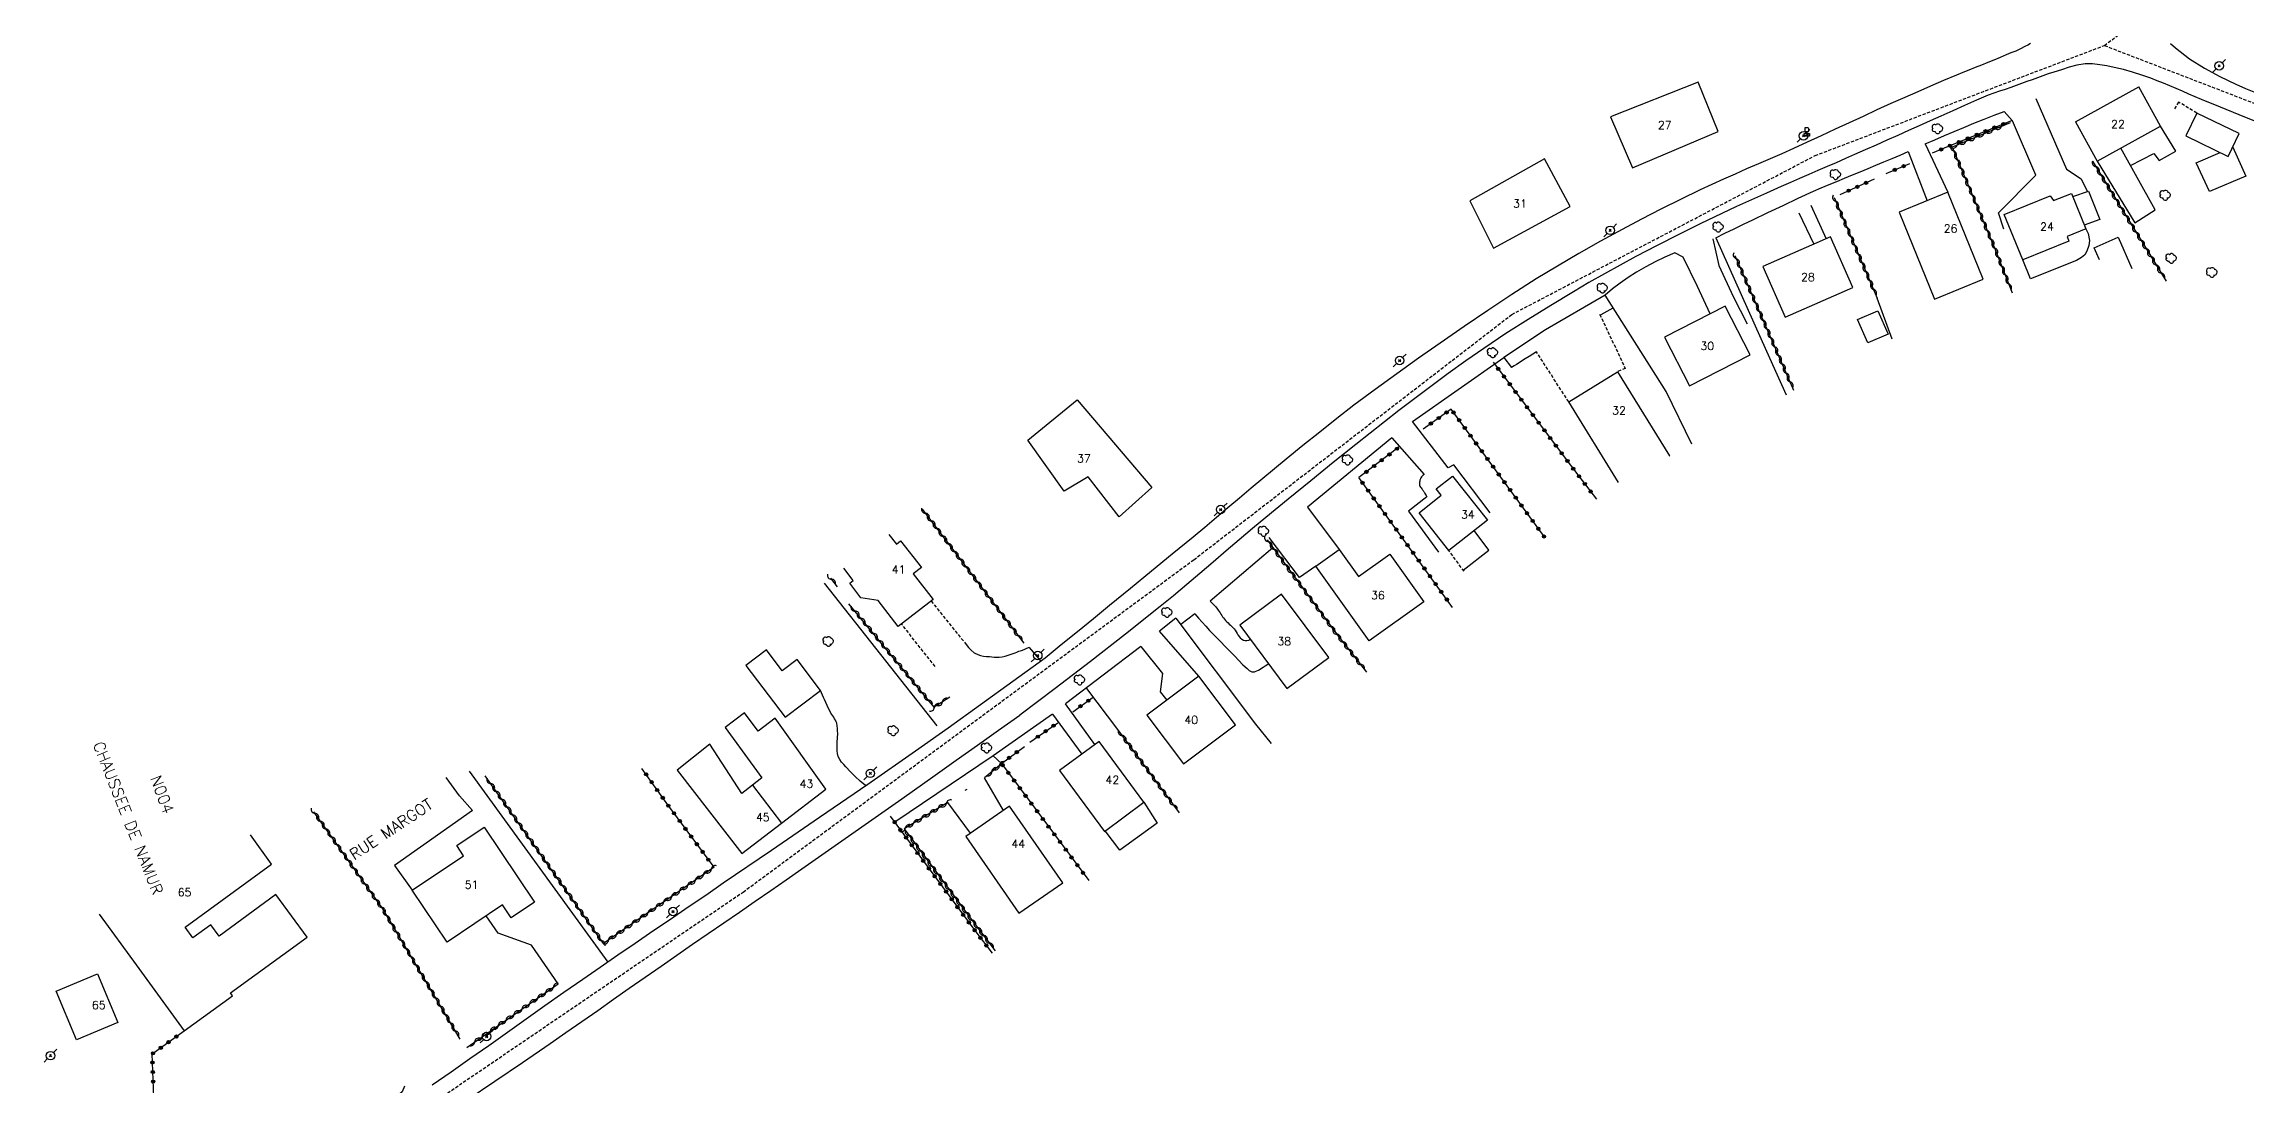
# Model space of a CAD drawing. Header units: millimetres. Extents: x 170000 to 171000, y 147000 to 147937.
# Drawn here: x 169999.6 to 170343.7, y 147277.5 to 147440.2 of the extents above; entities that cross this region are included whole.
import ezdxf
from ezdxf.enums import TextEntityAlignment as Align

# ---------------------------------------------------------------- set-up
doc = ezdxf.new("R2010")
doc.units = ezdxf.units.MM
doc.linetypes.add('DASHED', pattern=[0.75, 0.5, -0.25])
doc.layers.get('0').update_dxf_attribs({"linetype": 'CONTINUOUS'})
for name, color, linetype in [('w0001', 6, 'DASHED'), ('w0008', 7, 'CONTINUOUS'), ('w0014', 7, 'CONTINUOUS'), ('W0017', 7, 'CONTINUOUS'), ('W0101', 7, 'CONTINUOUS'), ('W0104', 1, 'CONTINUOUS'), ('w0112', 1, 'DASHED'), ('W0300', 7, 'CONTINUOUS'), ('w0310', 3, 'CONTINUOUS'), ('w0323', 7, 'CONTINUOUS'), ('W0330', 7, 'CONTINUOUS'), ('W0438', 7, 'CONTINUOUS'), ('W0473', 7, 'CONTINUOUS'), ('w0989', 7, 'CONTINUOUS'), ('W0990', 7, 'CONTINUOUS'), ('w0991', 7, 'CONTINUOUS'), ('w1102', 7, 'CONTINUOUS')]:
    doc.layers.add(name, color=color, linetype=linetype)
doc.styles.get("Standard").update_dxf_attribs({"font": 'romans.shx', "width": 0.85})

# ---------------------------------------------------------------- blocks, each defined once
blk = doc.blocks.new('T300')
for p, q in [((-0.8, 0.51), (-0.86, 0.34)), ((-0.86, 0.34), (-0.86, 0.17)), ((-0.86, 0.17), (-0.74, 0.06)), ((-0.69, 0.63), (-0.8, 0.51)), ((-0.8, -0.06), (-0.74, 0.06)), ((-0.74, 0.06), (-0.69, 0.11)), ((-0.57, 0.69), (-0.69, 0.63)), ((-0.46, 0.69), (-0.57, 0.69)), ((-0.29, 0.63), (-0.46, 0.69)), ((-0.29, 0.63), (-0.17, 0.74)), ((-0.23, 0.57), (-0.29, 0.63)), ((-0.17, 0.74), (-0.06, 0.8)), ((-0.06, 0.8), (0.06, 0.8)), ((0.06, 0.8), (0.23, 0.74)), ((0.23, 0.74), (0.34, 0.63)), ((0.34, 0.63), (0.4, 0.51)), ((0.46, 0.46), (0.34, 0.46)), ((0.4, 0.51), (0.4, 0.46)), ((0.57, 0.4), (0.46, 0.46)), ((0.57, 0.4), (0.69, 0.29)), ((0.69, 0.29), (0.74, 0.17)), ((0.74, 0.06), (0.69, -0.17)), ((0.74, 0.17), (0.74, 0.06)), ((-0.8, -0.17), (-0.8, -0.06)), ((-0.8, -0.23), (-0.8, -0.17)), ((-0.74, -0.34), (-0.8, -0.23)), ((-0.69, -0.4), (-0.74, -0.34)), ((-0.51, -0.46), (-0.69, -0.4)), ((-0.4, -0.46), (-0.51, -0.46)), ((-0.4, -0.46), (-0.34, -0.46)), ((-0.34, -0.46), (-0.34, -0.4)), ((-0.34, -0.51), (-0.34, -0.46)), ((-0.29, -0.63), (-0.34, -0.51)), ((-0.17, -0.74), (-0.29, -0.63)), ((-0.06, -0.8), (-0.17, -0.74)), ((0.06, -0.8), (-0.06, -0.8)), ((0.17, -0.74), (0.06, -0.8)), ((0.23, -0.69), (0.17, -0.74)), ((0.29, -0.46), (0.23, -0.46)), ((0.29, -0.63), (0.23, -0.69)), ((0.46, -0.4), (0.29, -0.46)), ((0.34, -0.51), (0.29, -0.63)), ((0.34, -0.51), (0.34, -0.46)), ((0.57, -0.34), (0.46, -0.4)), ((0.63, -0.29), (0.57, -0.34)), ((0.69, -0.17), (0.63, -0.29))]:
    blk.add_line(p, q)
blk = doc.blocks.new('T438')
for p, q in [((-0.4, 0.2), (0.4, 0.2)), ((-0.4, -0.2), (-0.4, 0.2)), ((0.15, 1.1), (-0.3, 1.1)), ((-0.3, 1.1), (-0.3, 0.5)), ((-0.3, 0.5), (0.15, 0.5)), ((0.3, 0.65), (0.3, 0.95)), ((0.4, 0.2), (0.4, -0.2))]:
    blk.add_line(p, q)
at = {"flags": 128}
for points in [[(-0.4, -0.2), (0.4, 0.2)], [(0.4, -0.2), (-0.4, -0.2)]]:
    blk.add_lwpolyline(points, dxfattribs=at)
for centre, major_axis, start_param, end_param in [((0.15, 0.95), (0.106, -0.106), 0.785398, 2.356194), ((0.15, 0.65), (0.106, 0.106), 3.926991, 5.497787)]:
    blk.add_ellipse(centre, major_axis=major_axis, ratio=1, start_param=start_param, end_param=end_param)
blk = doc.blocks.new('T473')
for p, q in [((-0.166667, 0.166667), (0.166667, -0.166667)), ((-0.166667, -0.166667), (0.166667, 0.166667)), ((0.500001, 0.500001), (1.000002, 1.000002)), ((-1.000002, -1.000002), (-0.500001, -0.500001))]:
    blk.add_line(p, q)
blk.add_ellipse((0, 0), major_axis=(0.471405, 0.471405), ratio=1, start_param=5.4977871438, end_param=11.780972451)
blk = doc.blocks.new('t323o')
at = {"color": 0, "linetype": 'Continuous'}
for radius in [0.25, 0.15]:
    blk.add_circle((0, 0), radius, dxfattribs=at)
blk = doc.blocks.new('t310o')
at = {"color": 0, "linetype": 'Continuous'}
for centre, start, end in [((-0.5, 0.38), 216.8699, 323.1304), ((0.5, -0.37), 36.8699, 143.1303)]:
    blk.add_arc(centre, 0.625, start, end, dxfattribs=at)

msp = doc.modelspace()

# ---------------------------------------------------------------- linework, layer by layer
at = {"layer": 'w0001'}
for points in [[(170321.56, 147439.93), (170349.76, 147461.49), (170386.15, 147485.33), (170406.84, 147499.54), (170437.46, 147520.27), (170500, 147563.85), (170567.62, 147610.35), (170624.22, 147644.62), (170676.1, 147671)], [(170016.14, 147245.49), (170039.09, 147260.22), (170108.86, 147307.66), (170179.28, 147359.59), (170228.97, 147397.91), (170276.36, 147422.73), (170321.56, 147439.93)], [(170321.56, 147439.93), (170359.85, 147425.17), (170393.85, 147420.28), (170416.12, 147416.99), (170473.35, 147402.48), (170512.42, 147394.08), (170548.78, 147365.91), (170577.81, 147328.79)]]:
    msp.add_lwpolyline(points, dxfattribs=at)
at = {"layer": 'w0008'}
for points in [[(170310.03, 147440.26), (170309.59, 147440), (170309.15, 147439.75), (170308.44, 147439.39), (170307.7, 147439.07), (170306.96, 147438.77), (170306.22, 147438.46), (170305.26, 147438.06), (170304.29, 147437.66), (170303.32, 147437.26), (170302.34, 147436.87), (170301.37, 147436.48), (170300.4, 147436.09), (170299.43, 147435.69), (170298.46, 147435.29), (170296.43, 147434.44), (170294.41, 147433.58), (170292.4, 147432.71), (170290.38, 147431.83), (170288.2, 147430.85), (170286.02, 147429.86), (170283.84, 147428.86), (170281.66, 147427.85), (170279.49, 147426.84), (170277.32, 147425.83), (170275.14, 147424.83), (170272.96, 147423.84), (170271.14, 147423.02), (170269.32, 147422.23), (170267.49, 147421.43), (170265.66, 147420.64), (170263.84, 147419.85), (170262.02, 147419.04), (170260.21, 147418.22), (170258.4, 147417.38), (170255.32, 147415.89), (170252.26, 147414.37), (170249.22, 147412.81), (170246.2, 147411.2), (170242.8, 147409.34), (170239.43, 147407.43), (170236.09, 147405.47), (170232.78, 147403.46), (170228.98, 147401.04), (170225.22, 147398.54), (170221.5, 147396.01), (170217.79, 147393.44), (170214.39, 147391.06), (170211, 147388.64), (170207.63, 147386.2), (170204.3, 147383.71), (170201.62, 147381.64), (170198.97, 147379.54), (170196.33, 147377.42), (170193.71, 147375.28), (170191.88, 147373.78), (170190.06, 147372.27), (170188.24, 147370.74), (170186.43, 147369.22), (170184.62, 147367.69), (170182.81, 147366.16), (170181, 147364.64), (170179.18, 147363.12), (170175.92, 147360.44), (170172.65, 147357.77), (170169.38, 147355.1), (170166.11, 147352.43), (170163.6, 147350.37), (170161.08, 147348.32), (170158.57, 147346.26), (170156.05, 147344.21)], [(170331.89, 147440.25), (170332.66, 147439.55), (170334.83, 147437.84), (170337.18, 147436.39), (170339.61, 147435.1), (170342.07, 147433.9), (170343.59, 147433.21), (170345.15, 147432.58)], [(170345.56, 147427.92), (170342.61, 147429.09), (170339.68, 147430.3), (170336.74, 147431.5), (170335.75, 147431.91), (170334.76, 147432.34), (170333.78, 147432.77), (170332.79, 147433.2), (170331.8, 147433.62), (170330.81, 147434.04), (170329.81, 147434.43), (170328.8, 147434.81), (170327.39, 147435.29), (170325.97, 147435.75), (170324.53, 147436.16), (170323.07, 147436.5), (170321.96, 147436.73), (170320.83, 147436.93), (170319.69, 147437.06), (170318.53, 147437.05), (170317.27, 147436.87), (170316.04, 147436.55), (170314.83, 147436.15), (170313.64, 147435.77), (170312.79, 147435.49), (170311.95, 147435.2), (170311.12, 147434.9), (170310.29, 147434.59), (170309.46, 147434.28), (170308.63, 147433.97), (170307.79, 147433.67), (170306.96, 147433.37), (170306.07, 147433.07), (170305.18, 147432.77), (170304.29, 147432.47), (170303.4, 147432.18)], [(170303.4, 147432.18), (170301.55, 147431.37), (170299.7, 147430.55), (170297.86, 147429.73), (170296.01, 147428.91), (170294.32, 147428.15), (170292.64, 147427.4), (170290.95, 147426.64), (170289.26, 147425.89), (170287.58, 147425.13), (170285.89, 147424.38), (170284.2, 147423.63), (170282.52, 147422.88), (170281.09, 147422.25), (170279.65, 147421.62), (170278.22, 147421), (170276.79, 147420.38), (170275.36, 147419.76), (170273.92, 147419.14), (170272.49, 147418.51), (170271.06, 147417.88), (170268.74, 147416.85), (170266.41, 147415.82), (170264.09, 147414.77), (170261.78, 147413.7), (170258.4, 147412.06), (170255.04, 147410.39), (170251.69, 147408.68), (170248.36, 147406.94), (170245.9, 147405.61), (170243.45, 147404.26), (170241.02, 147402.88), (170238.6, 147401.46), (170235.05, 147399.32), (170231.53, 147397.14), (170228.03, 147394.91), (170224.58, 147392.61), (170221.79, 147390.67), (170219.03, 147388.68), (170216.3, 147386.66), (170213.58, 147384.61), (170211.32, 147382.89), (170209.07, 147381.14), (170206.83, 147379.37), (170204.6, 147377.6), (170201.06, 147374.77), (170197.54, 147371.92), (170194.03, 147369.06), (170190.53, 147366.18), (170188.46, 147364.45), (170186.39, 147362.7), (170184.34, 147360.95), (170182.29, 147359.19), (170180.24, 147357.44), (170178.17, 147355.69), (170176.1, 147353.96), (170174.01, 147352.25), (170168.6, 147347.93), (170163.14, 147343.66), (170157.64, 147339.46), (170152.09, 147335.3)], [(170156.05, 147344.21), (170151.01, 147340.54), (170145.96, 147336.89), (170140.89, 147333.27), (170135.8, 147329.68), (170128.32, 147324.47), (170120.8, 147319.31), (170113.28, 147314.17), (170105.76, 147309.02), (170103.01, 147307.14), (170100.26, 147305.27), (170097.51, 147303.39), (170094.76, 147301.52), (170092.01, 147299.64), (170089.27, 147297.77), (170086.52, 147295.88), (170083.79, 147293.99), (170080.84, 147291.94), (170077.9, 147289.87), (170074.97, 147287.8), (170072.04, 147285.73), (170069.11, 147283.65), (170066.18, 147281.59), (170063.23, 147279.53), (170060.28, 147277.49)], [(170065.74, 147275.17), (170070.07, 147278.11), (170074.38, 147281.05), (170078.69, 147284), (170081.18, 147285.72), (170083.66, 147287.44), (170086.14, 147289.17), (170088.61, 147290.91), (170091.08, 147292.64), (170093.56, 147294.37), (170096.04, 147296.1), (170098.52, 147297.82), (170100.95, 147299.51), (170103.4, 147301.19), (170105.84, 147302.87), (170108.28, 147304.54), (170110.72, 147306.22), (170113.17, 147307.9), (170115.61, 147309.58), (170118.04, 147311.27), (170123.25, 147314.91), (170128.46, 147318.56), (170133.65, 147322.23), (170138.85, 147325.9), (170142.16, 147328.24), (170145.47, 147330.59), (170148.78, 147332.95), (170152.09, 147335.3)]]:
    msp.add_lwpolyline(points, dxfattribs=at)
at = {"layer": 'w0014'}
for points in [[(170293.56, 147424.54), (170295.07, 147425.21), (170296.58, 147425.86), (170298.1, 147426.51), (170299.62, 147427.14), (170301.18, 147427.78), (170302.75, 147428.41), (170304.32, 147429.03), (170305.9, 147429.64)], [(170260.82, 147409.89), (170262.27, 147410.59), (170263.72, 147411.29), (170265.17, 147411.99), (170266.63, 147412.69), (170268.99, 147413.82), (170271.35, 147414.95), (170273.72, 147416.07), (170276.11, 147417.15), (170277.32, 147417.68), (170278.53, 147418.2), (170279.75, 147418.7), (170280.97, 147419.21), (170282.19, 147419.7), (170283.41, 147420.2), (170284.63, 147420.71), (170285.84, 147421.21), (170287.11, 147421.75), (170288.38, 147422.28), (170289.65, 147422.82), (170290.91, 147423.36)], [(170254.44, 147407.52), (170252.9, 147406.85), (170251.38, 147406.12), (170249.89, 147405.34), (170248.44, 147404.49), (170247.16, 147403.68), (170245.92, 147402.81), (170244.72, 147401.9), (170243.55, 147400.93)], [(170243.55, 147400.93), (170234.21, 147395.51)], [(170234.21, 147395.51), (170227.71, 147391.17), (170228.94, 147389.63)], [(170213.46, 147381.16), (170227.71, 147391.17)], [(170210.23, 147378.61), (170197.06, 147367.79)], [(170191.65, 147361.43), (170181.85, 147353.11)], [(170176.45, 147350.46), (170173.93, 147348.42)], [(170179.43, 147351.12), (170177.23, 147349.44)], [(170170.98, 147346.05), (170159.25, 147337.07)], [(170157.18, 147335.46), (170147.95, 147328.95)], [(170147.95, 147328.95), (170132.55, 147318.56)]]:
    msp.add_lwpolyline(points, dxfattribs=at)
at = {"layer": 'W0017'}
for points in [[(170310.84, 147431.65), (170315.66, 147420.63), (170317.93, 147419.09), (170318.91, 147417.08)], [(170305.85, 147411.25), (170304.99, 147413.77), (170310.84, 147419.65), (170307.18, 147428.15)], [(170305.9, 147429.64), (170307.13, 147428.22)], [(170290.91, 147423.36), (170293.85, 147415.67)], [(170293.56, 147424.54), (170297.12, 147417)], [(170275.71, 147414.96), (170278.1, 147409.71)], [(170273.79, 147413.8), (170276.17, 147408.87)], [(170259.96, 147398.02), (170258, 147402.25), (170255.73, 147406.84), (170254.44, 147407.52)], [(170260.37, 147409.74), (170261.33, 147405.55), (170263.55, 147400.73), (170265.72, 147396.44)], [(170225.56, 147366.93), (170219.89, 147374.4), (170219.03, 147373.95), (170213.46, 147381.16)], [(170210.23, 147378.61), (170215.25, 147372.91)], [(170215.25, 147372.91), (170215.1, 147372.79), (170214.96, 147372.66), (170214.85, 147372.51), (170214.74, 147372.36), (170214.69, 147372.24), (170214.65, 147372.12), (170214.62, 147372), (170214.59, 147371.88), (170214.56, 147371.72), (170214.53, 147371.56), (170214.52, 147371.39), (170214.54, 147371.22), (170214.6, 147371.07), (170214.7, 147370.92), (170214.8, 147370.8), (170214.89, 147370.67), (170214.94, 147370.59), (170214.99, 147370.52), (170215.04, 147370.45), (170215.1, 147370.38), (170215.15, 147370.3), (170215.2, 147370.23), (170215.25, 147370.16), (170215.3, 147370.09), (170215.4, 147369.92), (170215.5, 147369.76), (170215.6, 147369.6), (170215.7, 147369.43)], [(170197.06, 147367.79), (170201.99, 147361.16)], [(170215.7, 147369.43), (170212.8, 147367.16), (170217.52, 147360.78)], [(170198.36, 147358.56), (170195.78, 147356.82), (170191.06, 147363.07)], [(170181.85, 147353.11), (170182.14, 147352.82), (170182.43, 147352.51), (170182.7, 147352.2), (170182.96, 147351.88), (170183.11, 147351.68), (170183.25, 147351.48), (170183.38, 147351.28), (170183.51, 147351.08), (170183.64, 147350.87), (170183.78, 147350.67), (170183.92, 147350.48), (170184.07, 147350.29), (170184.25, 147350.09), (170184.43, 147349.89), (170184.63, 147349.71), (170184.82, 147349.52), (170185.02, 147349.34), (170185.21, 147349.16), (170185.4, 147348.97), (170185.59, 147348.77), (170185.76, 147348.56), (170185.91, 147348.32), (170186.05, 147348.08), (170186.18, 147347.84), (170186.35, 147347.6), (170186.54, 147347.38), (170186.76, 147347.18), (170187.02, 147347.03), (170187.29, 147346.95), (170187.58, 147346.94), (170187.86, 147346.99), (170188.11, 147347.11)], [(170179.43, 147351.12), (170180, 147350.47), (170180.58, 147349.82), (170181.16, 147349.18), (170181.75, 147348.55), (170182.57, 147347.69), (170183.41, 147346.84), (170184.25, 147345.99), (170185.08, 147345.14), (170185.7, 147344.49), (170186.31, 147343.83), (170186.94, 147343.18), (170187.6, 147342.57), (170187.77, 147342.43), (170187.93, 147342.28), (170188.12, 147342.15), (170188.33, 147342.06), (170188.47, 147342.05), (170188.61, 147342.05), (170188.74, 147342.08), (170188.86, 147342.11), (170189.13, 147342.22), (170189.39, 147342.35), (170189.63, 147342.5), (170189.87, 147342.64), (170190.14, 147342.81), (170190.41, 147342.98), (170190.67, 147343.15), (170190.92, 147343.34)], [(170143.72, 147346.35), (170144.08, 147345.87), (170144.5, 147345.43), (170144.98, 147345.06), (170145.51, 147344.76), (170145.95, 147344.6), (170146.42, 147344.52), (170146.89, 147344.48), (170147.35, 147344.44), (170147.72, 147344.39), (170148.1, 147344.36), (170148.48, 147344.34), (170148.86, 147344.36), (170149.35, 147344.43), (170149.82, 147344.54), (170150.29, 147344.67), (170150.75, 147344.81), (170151.05, 147344.92), (170151.35, 147345.03), (170151.64, 147345.15), (170151.94, 147345.27), (170152.35, 147345.42), (170152.76, 147345.58), (170153.17, 147345.74), (170153.58, 147345.9)], [(170153.55, 147345.87), (170155.39, 147343.74)], [(170170.98, 147346.05), (170174.39, 147341.81), (170174.01, 147338.96), (170175.08, 147337.66)], [(170180.06, 147341.41), (170173.93, 147348.42)], [(170127.97, 147324.3), (170127.16, 147324.97), (170126.38, 147325.69), (170125.64, 147326.43), (170124.93, 147327.21), (170124.59, 147327.58), (170124.25, 147327.97), (170123.95, 147328.38), (170123.71, 147328.85), (170123.59, 147329.28), (170123.55, 147329.73), (170123.54, 147330.18), (170123.54, 147330.61), (170123.54, 147330.84), (170123.55, 147331.07), (170123.57, 147331.29), (170123.59, 147331.52), (170123.61, 147331.75), (170123.63, 147331.97), (170123.64, 147332.2), (170123.64, 147332.43), (170123.63, 147332.83), (170123.62, 147333.23), (170123.58, 147333.63), (170123.49, 147334.02), (170123.4, 147334.27), (170123.28, 147334.51), (170123.15, 147334.74), (170123.01, 147334.97), (170122.86, 147335.19), (170122.72, 147335.41), (170122.58, 147335.63), (170122.45, 147335.86), (170122.22, 147336.32), (170122, 147336.79), (170121.78, 147337.26), (170121.57, 147337.73), (170121.41, 147338.08), (170121.25, 147338.44), (170121.1, 147338.8), (170120.95, 147339.16)], [(170157.18, 147335.46), (170161.78, 147329.2)], [(170163.84, 147330.73), (170159.25, 147337.07)], [(170139.15, 147333.61), (170139.15, 147333.61)], [(170147.95, 147328.95), (170149.21, 147327.74)], [(170064.54, 147322.67), (170062.44, 147325.58)], [(170087.78, 147296.72), (170066.12, 147326.55)], [(170149.55, 147320.42), (170146.57, 147325.52)], [(170066.56, 147320.4), (170064.54, 147322.67)], [(170144.38, 147316.84), (170140.82, 147321.63)], [(170066.56, 147320.4), (170054.4, 147311.8), (170057.14, 147307.94)], [(170079.95, 147293.31), (170075.82, 147299.36), (170070.6, 147301.25), (170068.7, 147303.93)]]:
    msp.add_lwpolyline(points, dxfattribs=at)
at = {"layer": 'W0101'}
for points in [[(170247.8, 147420.79), (170261.22, 147426.5), (170258.08, 147434.21), (170244.38, 147428.78), (170247.8, 147420.79)], [(170226.11, 147408.24), (170238.1, 147414.8), (170234.1, 147422.22), (170222.4, 147415.66), (170226.11, 147408.24)], [(170302.64, 147403.41), (170297.12, 147417), (170289.51, 147413.91), (170295.03, 147400.31), (170302.64, 147403.41)], [(170313.58, 147415.69), (170316.4, 147416.83), (170318.66, 147411.26), (170315.72, 147410.07), (170316.01, 147409.37), (170308.79, 147406.44), (170305.92, 147413.51), (170313.09, 147416.42), (170313.58, 147415.69)], [(170278.78, 147410.01), (170268.21, 147405.4), (170271.67, 147397.48), (170282.24, 147402.1), (170278.78, 147410.01)], [(170262.29, 147399.22), (170252.83, 147394.35), (170256.74, 147386.75), (170266.2, 147391.62), (170262.29, 147399.22)], [(170153.33, 147378.27), (170161.04, 147384.55), (170172.74, 147370.85), (170167.6, 147366.28), (170162.75, 147372.56), (170159.04, 147370.28), (170153.33, 147378.27)], [(170214.47, 147366.92), (170217.93, 147369.66), (170217.16, 147370.64), (170219.71, 147372.66), (170225.15, 147365.77), (170219.13, 147361.01), (170214.47, 147366.92)], [(170215.22, 147353), (170206.69, 147346.9), (170198.36, 147358.56), (170201.99, 147361.16), (170204.99, 147356.95), (170209.9, 147360.46), (170215.22, 147353)], [(170200.37, 147344.33), (170193, 147354.22), (170186.45, 147349.34), (170193.82, 147339.46), (170200.37, 147344.33)], [(170185.79, 147333.79), (170180.06, 147341.41), (170171.94, 147335.31), (170177.67, 147327.69), (170185.79, 147333.79)], [(170171.49, 147321.68), (170164.47, 147331.19), (170158.31, 147326.65), (170165.32, 147317.14), (170171.49, 147321.68)], [(170158.8, 147309.1), (170150.5, 147321.08), (170143.66, 147316.34), (170151.95, 147304.36), (170158.8, 147309.1)], [(170057.14, 147307.94), (170065.16, 147313.34), (170064.11, 147314.91), (170068.38, 147317.79), (170076.27, 147306.08), (170072.6, 147303.62), (170071.24, 147305.64), (170062.6, 147299.83), (170057.14, 147307.94)], [(170007.99, 147294.87), (170011.17, 147287.26), (170004.71, 147284.56), (170001.54, 147292.18), (170007.99, 147294.87)]]:
    msp.add_lwpolyline(points, close=True, dxfattribs=at)
for points in [[(170317.05, 147428), (170320.43, 147421.86), (170330.31, 147427.31), (170326.93, 147433.45)], [(170317.05, 147428), (170326.93, 147433.45)], [(170245.66, 147371.63), (170237.86, 147384.25), (170245.46, 147388.95)], [(170245.46, 147388.95), (170253.59, 147375.81), (170253.51, 147375.77)], [(170131.64, 147363.52), (170132.81, 147362.03), (170133.46, 147362.53), (170136.71, 147358.37), (170135.41, 147357.36), (170138.53, 147353.36), (170133.1, 147349.13)], [(170133.1, 147349.13), (170129.94, 147353.2), (170127.27, 147353.65), (170125.51, 147355.92), (170126.08, 147356.36), (170124.61, 147358.25)], [(170114.87, 147318.44), (170121.77, 147323.75), (170113.88, 147334.83), (170111.2, 147332.78), (170109.06, 147335.66), (170106.08, 147333.36), (170111.78, 147325.49), (170110.35, 147324.36)], [(170110.35, 147324.36), (170108.68, 147323.05), (170103.64, 147330.79), (170098.57, 147326.68)], [(170098.57, 147326.68), (170108.66, 147313.66)], [(170108.66, 147313.66), (170114.87, 147318.44)], [(170029.09, 147291.46), (170028.77, 147291.9), (170040.72, 147300.59), (170035.87, 147307.26), (170026.97, 147300.79), (170025.7, 147302.54), (170022.89, 147300.49), (170021.66, 147302.17), (170035.19, 147312.02), (170031.87, 147316.58)], [(170008.26, 147304.19), (170014, 147296.3)], [(170014, 147296.3), (170021.53, 147285.96), (170029.09, 147291.46)]]:
    msp.add_lwpolyline(points, dxfattribs=at)
at = {"layer": 'W0104'}
for points in [[(170342.62, 147426.18), (170335.99, 147429.38), (170334.26, 147425.8), (170340.89, 147422.6), (170342.62, 147426.18)], [(170286.17, 147398.49), (170287.76, 147394.85), (170284.59, 147393.47), (170283, 147397.1), (170286.17, 147398.49)], [(170120.95, 147339.16), (170117.3, 147343.98), (170114.98, 147342.22), (170112.5, 147345.5), (170109.29, 147343.07), (170115.41, 147334.97), (170120.95, 147339.16)]]:
    msp.add_lwpolyline(points, close=True, dxfattribs=at)
for points in [[(170325.64, 147421.16), (170329.28, 147423.03), (170330.11, 147421.97), (170332.71, 147423.43), (170330.31, 147427.31)], [(170320.43, 147421.86), (170326.33, 147412.23), (170329.48, 147414.25), (170324.12, 147423.9)], [(170341.6, 147424.06), (170343.65, 147419.52), (170337.98, 147417.1), (170335.89, 147421.62), (170339.64, 147423.2)], [(170316.61, 147416.32), (170319.06, 147417.18), (170320.83, 147412.76), (170318.42, 147411.86)], [(170318.66, 147411.26), (170319.01, 147410.57), (170319.21, 147409.48), (170319.14, 147408.68), (170318.79, 147407.77), (170318.51, 147407.24), (170318, 147406.81), (170317.2, 147406.36), (170310.03, 147403.48), (170308.79, 147406.44), (170308.87, 147406.23)], [(170320.77, 147406.46), (170319.95, 147408.3), (170323.7, 147409.96)], [(170323.7, 147409.96), (170325.86, 147405.1)], [(170221.38, 147357.94), (170225.36, 147361.06), (170223.11, 147364.15)], [(170171.49, 147321.68), (170173.53, 147318.41), (170167.7, 147314.22), (170165.43, 147317.22)]]:
    msp.add_lwpolyline(points, dxfattribs=at)
at = {"layer": 'w0112'}
for points in [[(170335.99, 147429.38), (170333.14, 147431.1), (170332.43, 147429.84)], [(170242.69, 147397.96), (170246.7, 147389.48), (170245.46, 147388.95)], [(170237.86, 147384.25), (170232.8, 147392.08)], [(170221.5, 147357.78), (170219.13, 147361.01)], [(170138.23, 147353.12), (170143.72, 147346.35)], [(170138.87, 147342.9), (170133.61, 147349.53)]]:
    msp.add_lwpolyline(points, dxfattribs=at)
at = {"layer": 'w0310'}
for points in [[(170306.83, 147427.87), (170297.75, 147424.04), (170304.51, 147408.05), (170307.14, 147401.27)], [(170319.69, 147421.84), (170331.2, 147403.09)], [(170279.31, 147416.17), (170286.07, 147400.45)], [(170273.05, 147386), (170263.85, 147407.06)], [(170152.75, 147346.53), (170136.88, 147367.46)], [(170190.73, 147362.67), (170201.55, 147348.02), (170206.25, 147342.04)], [(170123.61, 147355.36), (170122.55, 147356.69)], [(170141.14, 147338.13), (170138.72, 147336.52), (170125.4, 147352.71)], [(170167.37, 147333.06), (170176.97, 147320.05)], [(170104.32, 147311.52), (170087.04, 147299.61), (170068.58, 147325.82)], [(170148.91, 147327.41), (170146.57, 147325.52)], [(170140.82, 147321.63), (170134.01, 147317.52), (170144.47, 147303.42), (170148.25, 147298.49)], [(170143.79, 147323.68), (170143.51, 147323.5)], [(170064.67, 147284.66), (170052.54, 147305.01), (170041.79, 147320.19)], [(170065.68, 147283.37), (170079.95, 147293.31)]]:
    msp.add_lwpolyline(points, dxfattribs=at)
at = {"layer": 'w0323'}
for points in [[(170307.13, 147428.22), (170297.14, 147424.16), (170294.67, 147423.1)], [(170291.09, 147421.46), (170287.43, 147419.9)], [(170285.59, 147419.04), (170280.22, 147416.62)], [(170226.07, 147390.44), (170238.78, 147373.52), (170242.2, 147369.03)], [(170234.16, 147363), (170219.48, 147383.1), (170215.1, 147380)], [(170211.31, 147377.15), (170205.06, 147372.41)], [(170219.7, 147352.14), (170205.06, 147372.41)], [(170160.36, 147335.81), (170163.54, 147338.1)], [(170153.68, 147331.07), (170158.04, 147334.12)], [(170149.21, 147327.74), (170152.82, 147330.41)], [(170104.32, 147311.52), (170097.08, 147321.28), (170093.04, 147326.98)], [(170149.21, 147327.74), (170162.87, 147309.46)], [(170131.86, 147319.49), (170145.2, 147301.46), (170147.77, 147298.13)], [(170055.94, 147277.32), (170055.59, 147276.46), (170053.09, 147274.27), (170045.52, 147268.99), (170033.19, 147260.42), (170028.93, 147259.26), (170023.13, 147260.97), (170019.57, 147264.25), (170018.11, 147267.81), (170017.35, 147271.49), (170016.77, 147275.6), (170016.52, 147282.36), (170021.53, 147285.96)]]:
    msp.add_lwpolyline(points, dxfattribs=at)
at = {"layer": 'W0330'}
for points in [[(170260.82, 147409.89), (170268.77, 147392.16), (170271.81, 147385.35)], [(170257.11, 147377.65), (170253.08, 147385.88), (170243.55, 147400.93)], [(170242.92, 147397.88), (170244.8, 147398.96)], [(170288.42, 147394.05), (170286.07, 147400.45)], [(170232.83, 147392.08), (170232.24, 147391.71), (170231.66, 147391.33), (170231.07, 147390.96), (170230.48, 147390.59), (170230.1, 147390.35), (170229.71, 147390.11), (170229.33, 147389.87), (170228.94, 147389.63)], [(170121.53, 147355.93), (170139.15, 147333.61)], [(170176.45, 147350.46), (170188.94, 147333.87), (170191.38, 147330.87)], [(170162.51, 147339.47), (170167.37, 147333.06)]]:
    msp.add_lwpolyline(points, dxfattribs=at)
at = {"layer": 'w1102'}
msp.add_lwpolyline([(170110.35, 147324.36), (170114.87, 147318.44)], dxfattribs=at)

# ---------------------------------------------------------------- block references
at = {"layer": 'W0300'}
for p in [(170295.51, 147426.91), (170279.56, 147419.76), (170331.09, 147416.52), (170261.23, 147411.56), (170332.03, 147406.66), (170338.38, 147404.46), (170243.14, 147402.02), (170226, 147391.92), (170203.32, 147375.17), (170190.19, 147364.02), (170175.11, 147351.33), (170122.2, 147346.81), (170161.46, 147340.8), (170132.34, 147332.86), (170146.93, 147330.16)]:
    msp.add_blockref('T300', p, dxfattribs=at)
at = {"layer": 'w0310'}
for p, rotation in [((170298.55, 147424.38), 202.8905502282319), ((170299.93, 147424.96), 202.8905502282319), ((170301.32, 147425.54), 202.8905502282319), ((170302.7, 147426.13), 202.8905502282319), ((170304.08, 147426.71), 202.8905502282319), ((170305.46, 147427.29), 202.8905502282319), ((170297.99, 147423.46), 292.9144089300233), ((170298.58, 147422.08), 292.9144089300233), ((170299.16, 147420.69), 292.9144089300233), ((170320.22, 147420.99), 301.5259030149267), ((170299.75, 147419.31), 292.9144089300233), ((170300.33, 147417.93), 292.9144089300233), ((170321, 147419.71), 301.5259030149267), ((170321.79, 147418.43), 301.5259030149267), ((170322.57, 147417.15), 301.5259030149267), ((170279.55, 147415.61), 293.2762409287339), ((170280.14, 147414.23), 293.2762409287339), ((170300.92, 147416.55), 292.9144089300233), ((170301.5, 147415.17), 292.9144089300233), ((170302.08, 147413.79), 292.9144089300233), ((170323.35, 147415.88), 301.5259030149267), ((170324.14, 147414.6), 301.5259030149267), ((170324.92, 147413.32), 301.5259030149267), ((170280.74, 147412.86), 293.2762409287339), ((170281.33, 147411.48), 293.2762409287339), ((170281.92, 147410.1), 293.2762409287339), ((170302.67, 147412.4), 292.9144089300233), ((170303.25, 147411.02), 292.9144089300233), ((170325.71, 147412.04), 301.5259030149267), ((170326.49, 147410.76), 301.5259030149267), ((170264.05, 147406.62), 113.585032522404), ((170282.52, 147408.72), 293.2762409287339), ((170283.11, 147407.34), 293.2762409287339), ((170303.84, 147409.64), 292.9144089300233), ((170304.42, 147408.26), 292.9144089300233), ((170304.97, 147406.86), 291.2536225642777), ((170327.28, 147409.48), 301.5259030149267), ((170328.06, 147408.2), 301.5259030149267), ((170328.84, 147406.93), 301.5259030149267), ((170264.65, 147405.24), 113.585032522404), ((170265.25, 147403.87), 113.585032522404), ((170283.7, 147405.97), 293.2762409287339), ((170284.29, 147404.59), 293.2762409287339), ((170284.89, 147403.21), 293.2762409287339), ((170305.51, 147405.47), 291.2536225642777), ((170306.06, 147404.07), 291.2536225642777), ((170329.63, 147405.65), 301.5259030149267), ((170330.41, 147404.37), 301.5259030149267), ((170265.85, 147402.49), 113.585032522404), ((170266.45, 147401.12), 113.585032522404), ((170267.05, 147399.74), 113.585032522404), ((170285.48, 147401.83), 293.2762409287339), ((170306.6, 147402.67), 291.2536225642777), ((170267.65, 147398.37), 113.585032522404), ((170268.25, 147396.99), 113.585032522404), ((170268.85, 147395.62), 113.585032522404), ((170269.45, 147394.25), 113.585032522404), ((170270.05, 147392.87), 113.585032522404), ((170270.65, 147391.5), 113.585032522404), ((170271.25, 147390.12), 113.585032522404), ((170271.85, 147388.75), 113.585032522404), ((170272.45, 147387.37), 113.585032522404), ((170137.34, 147366.85), 127.1644746500596), ((170138.25, 147365.65), 127.1644746500596), ((170139.15, 147364.46), 127.1644746500596), ((170140.06, 147363.26), 127.1644746500596), ((170140.97, 147362.07), 127.1644746500596), ((170190.92, 147362.41), 306.4414986283089), ((170141.87, 147360.87), 127.1644746500596), ((170142.78, 147359.68), 127.1644746500596), ((170143.68, 147358.48), 127.1644746500596), ((170191.81, 147361.21), 306.4414986283089), ((170192.7, 147360), 306.4414986283089), ((170193.59, 147358.79), 306.4414986283089), ((170122.68, 147356.53), 128.5573356275756), ((170144.59, 147357.29), 127.1644746500596), ((170145.5, 147356.09), 127.1644746500596), ((170146.4, 147354.9), 127.1644746500596), ((170194.48, 147357.59), 306.4414986283089), ((170195.38, 147356.38), 306.4414986283089), ((170196.27, 147355.17), 306.4414986283089), ((170126.36, 147351.55), 129.4349009282648), ((170147.31, 147353.7), 127.1644746500596), ((170148.21, 147352.51), 127.1644746500596), ((170197.16, 147353.97), 306.4414986283089), ((170198.05, 147352.76), 306.4414986283089), ((170198.94, 147351.55), 306.4414986283089), ((170127.31, 147350.39), 129.4349009282648), ((170128.26, 147349.23), 129.4349009282648), ((170129.22, 147348.07), 129.4349009282648), ((170149.12, 147351.31), 127.1644746500596), ((170150.03, 147350.11), 127.1644746500596), ((170150.93, 147348.92), 127.1644746500596), ((170199.83, 147350.35), 306.4414986283089), ((170200.72, 147349.14), 306.4414986283089), ((170201.61, 147347.94), 308.1831035847787), ((170130.17, 147346.92), 129.4349009282648), ((170131.12, 147345.76), 129.4349009282648), ((170132.07, 147344.6), 129.4349009282648), ((170151.84, 147347.72), 127.1644746500596), ((170202.54, 147346.76), 308.1831035847787), ((170203.47, 147345.58), 308.1831035847787), ((170133.03, 147343.44), 129.4349009282648), ((170133.98, 147342.28), 129.4349009282648), ((170134.93, 147341.12), 129.4349009282648), ((170204.4, 147344.4), 308.1831035847787), ((170205.32, 147343.22), 308.1831035847787), ((170135.89, 147339.96), 129.4349009282648), ((170136.84, 147338.81), 129.4349009282648), ((170137.79, 147337.65), 129.4349009282648), ((170138.75, 147336.53), 213.6900729872646), ((170140, 147337.37), 213.6900729872646), ((170168.07, 147332.12), 306.4239043623981), ((170168.96, 147330.92), 306.4239043623981), ((170169.85, 147329.71), 306.4239043623981), ((170170.74, 147328.5), 306.4239043623981), ((170171.63, 147327.3), 306.4239043623981), ((170069.44, 147324.59), 125.1655980613888), ((170147.73, 147326.46), 218.8844978670585), ((170148.9, 147327.4), 218.8844978670585), ((170172.52, 147326.09), 306.4239043623981), ((170173.41, 147324.88), 306.4239043623981), ((170070.31, 147323.37), 125.1655980613888), ((170071.17, 147322.14), 125.1655980613888), ((170072.03, 147320.92), 125.1655980613888), ((170139.33, 147320.74), 211.1195376684858), ((170140.62, 147321.51), 211.1195376684858), ((170174.3, 147323.67), 306.4239043623981), ((170175.19, 147322.47), 306.4239043623981), ((170176.08, 147321.26), 306.4239043623981), ((170041.96, 147319.95), 125.309303883262), ((170042.82, 147318.73), 125.309303883262), ((170043.69, 147317.5), 125.309303883262), ((170072.9, 147319.69), 125.1655980613888), ((170073.76, 147318.46), 125.1655980613888), ((170074.63, 147317.24), 125.1655980613888), ((170134.2, 147317.64), 211.1195376684858), ((170135.48, 147318.41), 211.1195376684858), ((170136.76, 147319.19), 211.1195376684858), ((170138.05, 147319.96), 211.1195376684858), ((170044.56, 147316.28), 125.309303883262), ((170045.42, 147315.05), 125.309303883262), ((170046.29, 147313.83), 125.309303883262), ((170075.49, 147316.01), 125.1655980613888), ((170076.35, 147314.78), 125.1655980613888), ((170077.22, 147313.56), 125.1655980613888), ((170134.77, 147316.5), 306.5900875175644), ((170135.66, 147315.29), 306.5900875175644), ((170136.56, 147314.09), 306.5900875175644), ((170047.16, 147312.6), 125.309303883262), ((170048.03, 147311.38), 125.309303883262), ((170048.89, 147310.16), 125.309303883262), ((170078.08, 147312.33), 125.1655980613888), ((170078.95, 147311.11), 125.1655980613888), ((170102.64, 147310.36), 214.5688250685587), ((170103.87, 147311.21), 214.5688250685587), ((170137.45, 147312.88), 306.5900875175644), ((170138.34, 147311.68), 306.5900875175644), ((170139.24, 147310.47), 306.5900875175644), ((170049.76, 147308.93), 125.309303883262), ((170050.63, 147307.71), 125.309303883262), ((170079.81, 147309.88), 125.1655980613888), ((170080.67, 147308.65), 125.1655980613888), ((170081.54, 147307.43), 125.1655980613888), ((170097.7, 147306.96), 214.5688250685587), ((170098.93, 147307.81), 214.5688250685587), ((170100.17, 147308.66), 214.5688250685587), ((170101.4, 147309.51), 214.5688250685587), ((170140.13, 147309.27), 306.5900875175644), ((170141.03, 147308.07), 306.5900875175644), ((170141.92, 147306.86), 306.5900875175644), ((170051.49, 147306.48), 125.309303883262), ((170052.36, 147305.26), 125.309303883262), ((170053.15, 147303.99), 120.7964094453551), ((170082.4, 147306.2), 125.1655980613888), ((170083.26, 147304.97), 125.1655980613888), ((170084.13, 147303.75), 125.1655980613888), ((170092.76, 147303.55), 214.5688250685587), ((170093.99, 147304.41), 214.5688250685587), ((170095.23, 147305.26), 214.5688250685587), ((170096.46, 147306.11), 214.5688250685587), ((170142.81, 147305.66), 306.5900875175644), ((170143.71, 147304.45), 306.5900875175644), ((170144.61, 147303.25), 307.4440506527058), ((170053.92, 147302.7), 120.7964094453551), ((170054.68, 147301.41), 120.7964094453551), ((170055.45, 147300.12), 120.7964094453551), ((170084.99, 147302.52), 125.1655980613888), ((170085.86, 147301.3), 125.1655980613888), ((170086.72, 147300.07), 125.1655980613888), ((170087.82, 147300.15), 214.5688250685587), ((170089.05, 147301), 214.5688250685587), ((170090.29, 147301.85), 214.5688250685587), ((170091.52, 147302.7), 214.5688250685587), ((170145.52, 147302.06), 307.4440506527058), ((170146.43, 147300.87), 307.4440506527058), ((170056.22, 147298.83), 120.7964094453551), ((170056.99, 147297.54), 120.7964094453551), ((170147.34, 147299.68), 307.4440506527058), ((170057.76, 147296.25), 120.7964094453551), ((170058.52, 147294.97), 120.7964094453551), ((170059.29, 147293.68), 120.7964094453551), ((170060.06, 147292.39), 120.7964094453551), ((170060.83, 147291.1), 120.7964094453551), ((170061.6, 147289.81), 120.7964094453551), ((170075.53, 147290.23), 34.84228161785439), ((170076.76, 147291.08), 34.84228161785439), ((170077.99, 147291.94), 34.84228161785439), ((170079.22, 147292.8), 34.84228161785439), ((170062.36, 147288.52), 120.7964094453551), ((170063.13, 147287.23), 120.7964094453551), ((170070.6, 147286.8), 34.84228161785439), ((170071.83, 147287.66), 34.84228161785439), ((170073.06, 147288.51), 34.84228161785439), ((170074.3, 147289.37), 34.84228161785439), ((170063.9, 147285.95), 120.7964094453551), ((170066.91, 147284.23), 34.84228161785439), ((170068.14, 147285.09), 34.84228161785439), ((170069.37, 147285.94), 34.84228161785439)]:
    msp.add_blockref('t310o', p, dxfattribs=dict(at, rotation=rotation))
at = {"layer": 'w0323'}
for p, rotation in [((170297.43, 147424.28), 202.1249717761188), ((170298.82, 147424.85), 202.1249717761188), ((170300.21, 147425.41), 202.1249717761188), ((170301.6, 147425.98), 202.1249717761188), ((170302.99, 147426.54), 202.1249717761188), ((170304.38, 147427.11), 202.1249717761188), ((170305.77, 147427.67), 202.1249717761188), ((170290.19, 147421.08), 203.1508809661859), ((170296.05, 147423.69), 203.1985821208439), ((170282.96, 147417.85), 204.2612848603246), ((170284.32, 147418.47), 204.2612848603246), ((170288.81, 147420.49), 203.1508809661859), ((170281.59, 147417.24), 204.2612848603246), ((170226.85, 147389.4), 306.9108635514369), ((170227.75, 147388.2), 306.9108635514369), ((170228.65, 147387), 306.9108635514369), ((170229.55, 147385.8), 306.9108635514369), ((170230.45, 147384.6), 306.9108635514369), ((170231.35, 147383.4), 306.9108635514369), ((170216.32, 147380.86), 215.2563569124055), ((170217.55, 147381.73), 215.2563569124055), ((170218.77, 147382.6), 215.2563569124055), ((170219.85, 147382.6), 126.1285883249466), ((170220.74, 147381.38), 126.1285883249466), ((170221.62, 147380.17), 126.1285883249466), ((170232.26, 147382.2), 306.9108635514369), ((170233.16, 147381), 306.9108635514369), ((170234.06, 147379.8), 306.9108635514369), ((170211.03, 147376.94), 217.1644821183169), ((170222.51, 147378.96), 126.1285883249466), ((170223.39, 147377.75), 126.1285883249466), ((170224.28, 147376.54), 126.1285883249466), ((170234.96, 147378.6), 306.9108635514369), ((170235.86, 147377.41), 306.9108635514369), ((170236.76, 147376.21), 306.9108635514369), ((170206.25, 147373.31), 217.1644821183169), ((170207.45, 147374.22), 217.1644821183169), ((170208.64, 147375.13), 217.1644821183169), ((170209.84, 147376.03), 217.1644821183169), ((170225.16, 147375.33), 126.1285883249466), ((170226.04, 147374.12), 126.1285883249466), ((170226.93, 147372.9), 126.1285883249466), ((170237.66, 147375.01), 306.9108635514369), ((170238.56, 147373.81), 306.9108635514369), ((170239.47, 147372.61), 307.3261669575382), ((170205.64, 147371.59), 125.8484779179408), ((170206.52, 147370.38), 125.8484779179408), ((170207.4, 147369.16), 125.8484779179408), ((170227.81, 147371.69), 126.1285883249466), ((170228.7, 147370.48), 126.1285883249466), ((170229.58, 147369.27), 126.1285883249466), ((170240.38, 147371.42), 307.3261669575382), ((170241.29, 147370.23), 307.3261669575382), ((170208.28, 147367.95), 125.8484779179408), ((170209.16, 147366.73), 125.8484779179408), ((170230.47, 147368.06), 126.1285883249466), ((170231.35, 147366.85), 126.1285883249466), ((170210.04, 147365.51), 125.8484779179408), ((170210.92, 147364.3), 125.8484779179408), ((170211.79, 147363.08), 125.8484779179408), ((170232.23, 147365.63), 126.1285883249466), ((170233.12, 147364.42), 126.1285883249466), ((170234, 147363.21), 126.1285883249466), ((170212.67, 147361.87), 125.8484779179408), ((170213.55, 147360.65), 125.8484779179408), ((170214.43, 147359.44), 125.8484779179408), ((170215.31, 147358.22), 125.8484779179408), ((170216.19, 147357), 125.8484779179408), ((170217.06, 147355.79), 125.8484779179408), ((170217.94, 147354.57), 125.8484779179408), ((170218.82, 147353.36), 125.8484779179408), ((170161.58, 147336.69), 35.75586859077612), ((170162.8, 147337.56), 35.75586859077612), ((170154.91, 147331.93), 34.96978183905343), ((170156.14, 147332.79), 34.96978183905343), ((170157.37, 147333.65), 34.96978183905343), ((170150.42, 147328.63), 36.54800323284844), ((170151.62, 147329.52), 36.54800323284844), ((170093.7, 147326.05), 125.2971447221786), ((170094.57, 147324.83), 125.2971447221786), ((170149.4, 147327.49), 306.755049153871), ((170150.3, 147326.29), 306.755049153871), ((170151.2, 147325.08), 306.755049153871), ((170095.43, 147323.6), 125.2971447221786), ((170096.3, 147322.38), 125.2971447221786), ((170097.17, 147321.16), 126.5607076185928), ((170152.09, 147323.88), 306.755049153871), ((170152.99, 147322.68), 306.755049153871), ((170153.89, 147321.48), 306.755049153871), ((170098.06, 147319.95), 126.5607076185928), ((170098.96, 147318.75), 126.5607076185928), ((170132.54, 147318.57), 306.4962616553236), ((170154.79, 147320.28), 306.755049153871), ((170155.69, 147319.07), 306.755049153871), ((170156.58, 147317.87), 306.755049153871), ((170099.85, 147317.54), 126.5607076185928), ((170100.74, 147316.34), 126.5607076185928), ((170101.64, 147315.13), 126.5607076185928), ((170133.43, 147317.37), 306.4962616553236), ((170134.32, 147316.16), 306.4962616553236), ((170135.22, 147314.96), 306.4962616553236), ((170157.48, 147316.67), 306.755049153871), ((170158.38, 147315.47), 306.755049153871), ((170159.28, 147314.27), 306.755049153871), ((170102.53, 147313.93), 126.5607076185928), ((170103.42, 147312.72), 126.5607076185928), ((170136.11, 147313.75), 306.4962616553236), ((170137, 147312.54), 306.4962616553236), ((170137.89, 147311.34), 306.4962616553236), ((170160.17, 147313.07), 306.755049153871), ((170161.07, 147311.86), 306.755049153871), ((170138.78, 147310.13), 306.4962616553236), ((170139.68, 147308.93), 306.4962616553236), ((170140.57, 147307.72), 306.4962616553236), ((170161.97, 147310.66), 306.755049153871), ((170141.46, 147306.52), 306.4962616553236), ((170142.35, 147305.31), 306.4962616553236), ((170143.24, 147304.1), 306.4962616553236), ((170144.14, 147302.9), 306.4962616553236), ((170145.03, 147301.69), 306.4962616553236), ((170145.94, 147300.5), 307.6358071176523), ((170146.86, 147299.31), 307.6358071176523), ((170017.87, 147283.33), 35.64956406646604), ((170019.09, 147284.21), 35.64956406646604), ((170020.31, 147285.08), 35.64956406646604), ((170016.65, 147282.46), 35.64956406646604), ((170016.57, 147281.03), 92.1369102223559), ((170016.62, 147279.53), 92.1369102223559), ((170016.68, 147278.03), 92.1369102223559)]:
    msp.add_blockref('t323o', p, dxfattribs=dict(at, rotation=rotation))
at = {"layer": 'W0438'}
msp.add_blockref('T438', (170275.07, 147425.97), dxfattribs=at)
at = {"layer": 'W0473'}
for p in [(170339.49, 147436.75), (170274.55, 147425.83), (170244.35, 147411.05), (170211.44, 147390.72), (170183.47, 147367.44), (170154.89, 147344.61), (170128.73, 147326.2), (170097.91, 147304.63), (170068.78, 147285.09), (170000.63, 147282.09)]:
    msp.add_blockref('T473', p, dxfattribs=at)

# ---------------------------------------------------------------- texts
at = {"layer": 'w0989'}
msp.add_text('CHAUSSEE DE NAMUR', height=1.75, rotation=291.7386, dxfattribs=at).set_placement((170012.78, 147319.22), align=Align.MIDDLE_CENTER)
msp.add_text('RUE MARGOT', height=1.75, rotation=33.7968, dxfattribs=at).set_placement((170048.12, 147312.58))
at = {"layer": 'W0990'}
msp.add_text('N004', height=1.75, rotation=290.1464, dxfattribs=at).set_placement((170018.08, 147322.9), align=Align.MIDDLE_CENTER)
at = {"layer": 'w0991'}
for s, p in [('27', (170252.87, 147427.5)), ('22', (170323.68, 147427.65)), ('31', (170230.24, 147415.23)), ('26', (170297.52, 147411.33)), ('24', (170312.59, 147411.63)), ('28', (170275.23, 147403.75)), ('30', (170259.51, 147392.98)), ('32', (170245.72, 147382.91)), ('37', (170162.11, 147375.41)), ('34', (170222.1, 147366.63)), ('41', (170133.15, 147358.03)), ('36', (170208.04, 147354.03)), ('38', (170193.41, 147346.84)), ('40', (170178.87, 147334.55)), ('43', (170118.75, 147324.58)), ('42', (170166.55, 147325.2)), ('45', (170111.94, 147319.34)), ('44', (170151.85, 147315.19)), ('65', (170021.58, 147307.62)), ('51', (170066.43, 147308.81)), ('65', (170008.18, 147290))]:
    msp.add_text(s, height=1.25, dxfattribs=at).set_placement(p, align=Align.MIDDLE_CENTER)

doc.saveas('drawing.dxf')
